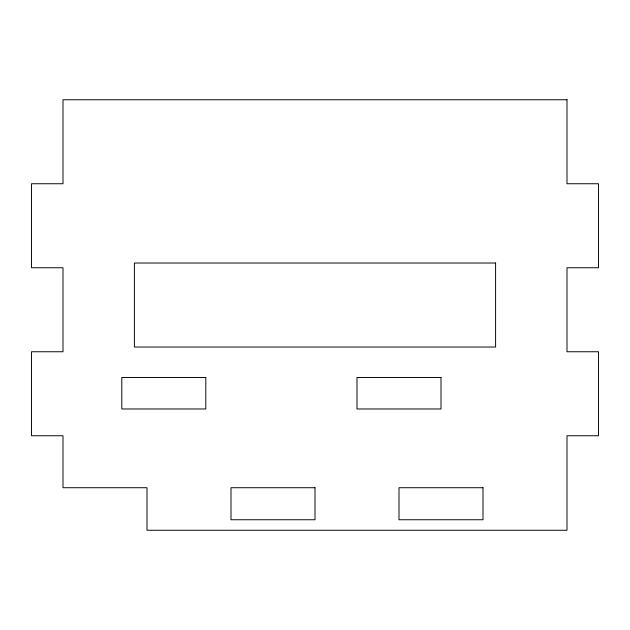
<?xml version="1.0" encoding="UTF-8"?>
<svg xmlns="http://www.w3.org/2000/svg" width="630" height="630" viewBox="0 0 630 630"><rect width="100%" height="100%" fill="white"/><g stroke="black" fill="none" stroke-linecap="round" stroke-linejoin="round"><path stroke-width="0.94" d="M567 99.753L63 99.753L63 183.747L31.5 183.747L31.5 267.75L63 267.75L63 351.753L31.5 351.753L31.5 435.747L63 435.747L63 487.722L147.003 487.722L147.003 530.247L567 530.247L567 435.747L598.5 435.747L598.5 351.753L567 351.753L567 267.75L598.5 267.75L598.5 183.747L567 183.747L567 99.753M495.597 263.025L134.403 263.025L134.403 347.028L495.597 347.028L495.597 263.025M205.797 377.472L121.803 377.472L121.803 408.972L205.797 408.972L205.797 377.472M441 377.472L356.997 377.472L356.997 408.972L441 408.972L441 377.472M315 487.722L230.997 487.722L230.997 519.75L315 519.75L315 487.722M482.997 487.722L399.003 487.722L399.003 519.75L482.997 519.75L482.997 487.722"/></g></svg>
